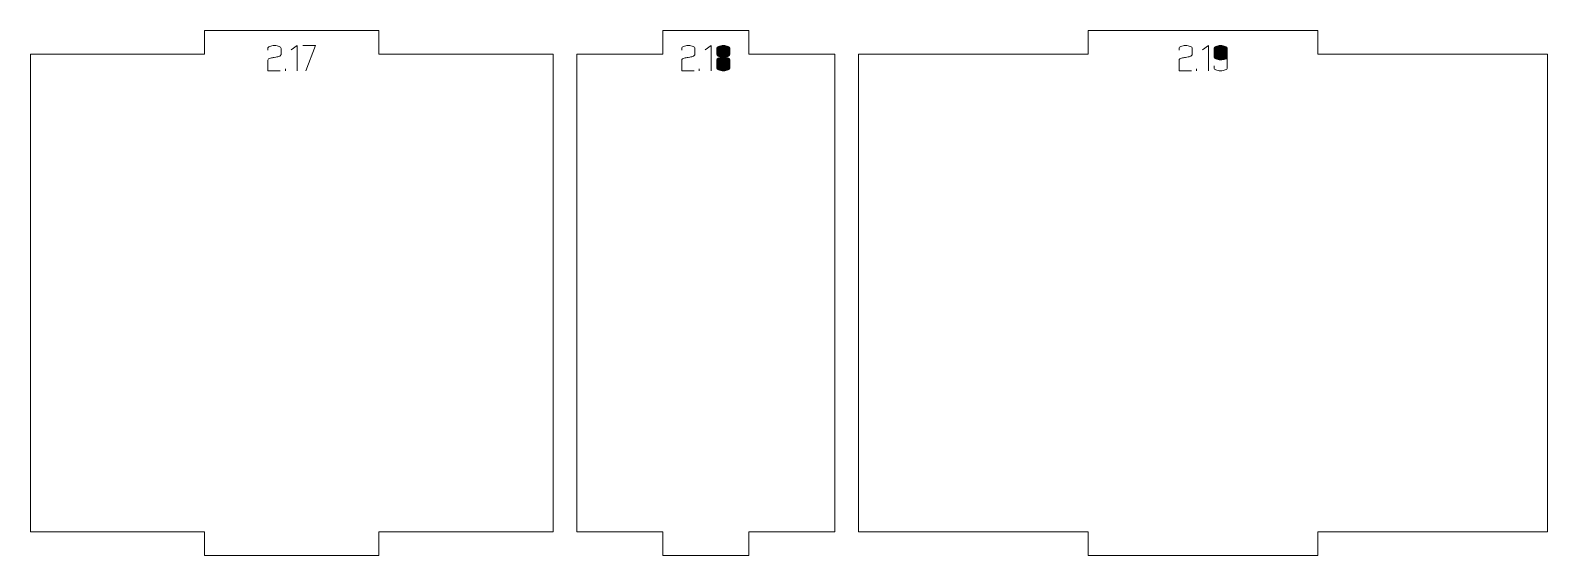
# Model space of a CAD drawing. Header units: centimetres. Extents: x -158 to 228, y -202 to 254.
# Drawn here: x -31.26 to -12.18, y -16.34 to -9.74 of the extents above; entities that cross this region are included whole.
import ezdxf

# ---------------------------------------------------------------- set-up
doc = ezdxf.new("R2010")
doc.units = ezdxf.units.CM
doc.header["$MEASUREMENT"] = 0
doc.layers.add('Capa 1', color=7, linetype='Continuous')

msp = doc.modelspace()

# ---------------------------------------------------------------- hatches: boundary and pattern name
at = {"layer": 'Capa 1', "true_color": 0x3e4095}
h = msp.add_hatch(color=175, dxfattribs=at)
edge = h.paths.add_edge_path()
edge.add_spline(control_points=[(-28.27068, -10.24484), (-28.27068, -10.24484), (-28.27068, -10.1123), (-28.27068, -10.1123), (-28.26976, -10.10038), (-28.25891, -10.09121), (-28.23812, -10.08479), (-28.22956, -10.08417), (-28.22138, -10.08318), (-28.21358, -10.0818), (-28.20579, -10.08043), (-28.19791, -10.07898), (-28.18996, -10.07745), (-28.17529, -10.075), (-28.16405, -10.07301), (-28.15626, -10.07149), (-28.14846, -10.06996), (-28.14089, -10.06797), (-28.13355, -10.06552), (-28.1146, -10.05849), (-28.10512, -10.04947), (-28.10512, -10.03847), (-28.10512, -10.03847), (-28.10512, -9.96371), (-28.10512, -9.96371), (-28.10512, -9.95393), (-28.11299, -9.9456), (-28.12874, -9.93872), (-28.14448, -9.93184), (-28.16413, -9.9284), (-28.18767, -9.9284), (-28.21121, -9.9284), (-28.23086, -9.93184), (-28.2466, -9.93872), (-28.26235, -9.9456), (-28.27022, -9.95393), (-28.27022, -9.96371), (-28.27022, -9.96371), (-28.27022, -9.98618), (-28.27022, -9.98618), (-28.27022, -9.98618), (-28.27022, -9.96371), (-28.27022, -9.96371), (-28.27022, -9.95393), (-28.26235, -9.9456), (-28.2466, -9.93872), (-28.23086, -9.93184), (-28.21121, -9.9284), (-28.18767, -9.9284), (-28.16413, -9.9284), (-28.14448, -9.93184), (-28.12874, -9.93872), (-28.11299, -9.9456), (-28.10512, -9.95393), (-28.10512, -9.96371), (-28.10512, -9.96371), (-28.10512, -10.03847), (-28.10512, -10.03847), (-28.10512, -10.04947), (-28.1146, -10.05849), (-28.13355, -10.06552), (-28.14089, -10.06797), (-28.14846, -10.06996), (-28.15626, -10.07149), (-28.16405, -10.07301), (-28.17529, -10.075), (-28.18996, -10.07745), (-28.19791, -10.07898), (-28.20579, -10.08043), (-28.21358, -10.0818), (-28.22138, -10.08318), (-28.22956, -10.08417), (-28.23812, -10.08479), (-28.25891, -10.09121), (-28.26976, -10.10038), (-28.27068, -10.1123), (-28.27068, -10.1123), (-28.27068, -10.24484), (-28.27068, -10.24484), (-28.27068, -10.24484), (-28.11383, -10.24484), (-28.11383, -10.24484), (-28.11383, -10.24484), (-28.27068, -10.24484), (-28.27068, -10.24484)], knot_values=[0, 0, 0, 0, 0.03571429, 0.03571429, 0.03571429, 0.07142857, 0.07142857, 0.07142857, 0.10714286, 0.10714286, 0.10714286, 0.14285714, 0.14285714, 0.14285714, 0.17857143, 0.17857143, 0.17857143, 0.21428571, 0.21428571, 0.21428571, 0.25, 0.25, 0.25, 0.28571429, 0.28571429, 0.28571429, 0.32142857, 0.32142857, 0.32142857, 0.35714286, 0.35714286, 0.35714286, 0.39285714, 0.39285714, 0.39285714, 0.42857143, 0.42857143, 0.42857143, 0.46428571, 0.46428571, 0.46428571, 0.5, 0.5, 0.5, 0.53571429, 0.53571429, 0.53571429, 0.57142857, 0.57142857, 0.57142857, 0.60714286, 0.60714286, 0.60714286, 0.64285714, 0.64285714, 0.64285714, 0.67857143, 0.67857143, 0.67857143, 0.71428571, 0.71428571, 0.71428571, 0.75, 0.75, 0.75, 0.78571429, 0.78571429, 0.78571429, 0.82142857, 0.82142857, 0.82142857, 0.85714286, 0.85714286, 0.85714286, 0.89285714, 0.89285714, 0.89285714, 0.92857143, 0.92857143, 0.92857143, 0.96428571, 0.96428571, 0.96428571, 1, 1, 1, 1], degree=3, periodic=1)
h = msp.add_hatch(color=175, dxfattribs=at)
edge = h.paths.add_edge_path()
edge.add_spline(control_points=[(-27.90058, -9.92794), (-27.90058, -9.92794), (-27.97671, -9.98068), (-27.97671, -9.98068), (-27.97671, -9.98068), (-27.90058, -9.92794), (-27.90058, -9.92794), (-27.90058, -9.92794), (-27.90058, -10.24484), (-27.90058, -10.24484), (-27.90058, -10.24484), (-27.90058, -9.92794), (-27.90058, -9.92794)], knot_values=[0, 0, 0, 0, 0.25, 0.25, 0.25, 0.5, 0.5, 0.5, 0.75, 0.75, 0.75, 1, 1, 1, 1], degree=3, periodic=1)
h = msp.add_hatch(color=175, dxfattribs=at)
edge = h.paths.add_edge_path()
edge.add_spline(control_points=[(-27.79143, -10.24484), (-27.79143, -10.24484), (-27.67035, -9.9284), (-27.67035, -9.9284), (-27.67035, -9.9284), (-27.82995, -9.9284), (-27.82995, -9.9284), (-27.82995, -9.9284), (-27.67035, -9.9284), (-27.67035, -9.9284), (-27.67035, -9.9284), (-27.79143, -10.24484), (-27.79143, -10.24484)], knot_values=[0, 0, 0, 0, 0.25, 0.25, 0.25, 0.5, 0.5, 0.5, 0.75, 0.75, 0.75, 1, 1, 1, 1], degree=3, periodic=1)
h = msp.add_hatch(color=175, dxfattribs=at)
edge = h.paths.add_edge_path()
edge.add_spline(control_points=[(-23.06864, -10.24484), (-23.06864, -10.24484), (-23.06864, -10.1123), (-23.06864, -10.1123), (-23.06772, -10.10038), (-23.05687, -10.09121), (-23.03608, -10.08479), (-23.02752, -10.08417), (-23.01934, -10.08318), (-23.01154, -10.0818), (-23.00375, -10.08043), (-22.99587, -10.07898), (-22.98792, -10.07745), (-22.97325, -10.075), (-22.96201, -10.07301), (-22.95422, -10.07149), (-22.94642, -10.06996), (-22.93885, -10.06797), (-22.93151, -10.06552), (-22.91256, -10.05849), (-22.90308, -10.04947), (-22.90308, -10.03847), (-22.90308, -10.03847), (-22.90308, -9.96371), (-22.90308, -9.96371), (-22.90308, -9.95393), (-22.91095, -9.9456), (-22.9267, -9.93872), (-22.94244, -9.93184), (-22.96209, -9.9284), (-22.98563, -9.9284), (-23.00917, -9.9284), (-23.02882, -9.93184), (-23.04456, -9.93872), (-23.06031, -9.9456), (-23.06818, -9.95393), (-23.06818, -9.96371), (-23.06818, -9.96371), (-23.06818, -9.98618), (-23.06818, -9.98618), (-23.06818, -9.98618), (-23.06818, -9.96371), (-23.06818, -9.96371), (-23.06818, -9.95393), (-23.06031, -9.9456), (-23.04456, -9.93872), (-23.02882, -9.93184), (-23.00917, -9.9284), (-22.98563, -9.9284), (-22.96209, -9.9284), (-22.94244, -9.93184), (-22.9267, -9.93872), (-22.91095, -9.9456), (-22.90308, -9.95393), (-22.90308, -9.96371), (-22.90308, -9.96371), (-22.90308, -10.03847), (-22.90308, -10.03847), (-22.90308, -10.04947), (-22.91256, -10.05849), (-22.93151, -10.06552), (-22.93885, -10.06797), (-22.94642, -10.06996), (-22.95422, -10.07149), (-22.96201, -10.07301), (-22.97325, -10.075), (-22.98792, -10.07745), (-22.99587, -10.07898), (-23.00375, -10.08043), (-23.01154, -10.0818), (-23.01934, -10.08318), (-23.02752, -10.08417), (-23.03608, -10.08479), (-23.05687, -10.09121), (-23.06772, -10.10038), (-23.06864, -10.1123), (-23.06864, -10.1123), (-23.06864, -10.24484), (-23.06864, -10.24484), (-23.06864, -10.24484), (-22.91179, -10.24484), (-22.91179, -10.24484), (-22.91179, -10.24484), (-23.06864, -10.24484), (-23.06864, -10.24484)], knot_values=[0, 0, 0, 0, 0.03571429, 0.03571429, 0.03571429, 0.07142857, 0.07142857, 0.07142857, 0.10714286, 0.10714286, 0.10714286, 0.14285714, 0.14285714, 0.14285714, 0.17857143, 0.17857143, 0.17857143, 0.21428571, 0.21428571, 0.21428571, 0.25, 0.25, 0.25, 0.28571429, 0.28571429, 0.28571429, 0.32142857, 0.32142857, 0.32142857, 0.35714286, 0.35714286, 0.35714286, 0.39285714, 0.39285714, 0.39285714, 0.42857143, 0.42857143, 0.42857143, 0.46428571, 0.46428571, 0.46428571, 0.5, 0.5, 0.5, 0.53571429, 0.53571429, 0.53571429, 0.57142857, 0.57142857, 0.57142857, 0.60714286, 0.60714286, 0.60714286, 0.64285714, 0.64285714, 0.64285714, 0.67857143, 0.67857143, 0.67857143, 0.71428571, 0.71428571, 0.71428571, 0.75, 0.75, 0.75, 0.78571429, 0.78571429, 0.78571429, 0.82142857, 0.82142857, 0.82142857, 0.85714286, 0.85714286, 0.85714286, 0.89285714, 0.89285714, 0.89285714, 0.92857143, 0.92857143, 0.92857143, 0.96428571, 0.96428571, 0.96428571, 1, 1, 1, 1], degree=3, periodic=1)
h = msp.add_hatch(color=175, dxfattribs=at)
edge = h.paths.add_edge_path()
edge.add_spline(control_points=[(-22.69854, -9.92794), (-22.69854, -9.92794), (-22.77467, -9.98068), (-22.77467, -9.98068), (-22.77467, -9.98068), (-22.69854, -9.92794), (-22.69854, -9.92794), (-22.69854, -9.92794), (-22.69854, -10.24484), (-22.69854, -10.24484), (-22.69854, -10.24484), (-22.69854, -9.92794), (-22.69854, -9.92794)], knot_values=[0, 0, 0, 0, 0.25, 0.25, 0.25, 0.5, 0.5, 0.5, 0.75, 0.75, 0.75, 1, 1, 1, 1], degree=3, periodic=1)
h = msp.add_hatch(color=175, dxfattribs=at)
edge = h.paths.add_edge_path()
edge.add_spline(control_points=[(-22.62791, -10.03801), (-22.62791, -10.04596), (-22.62225, -10.05314), (-22.61094, -10.05956), (-22.59963, -10.06598), (-22.57777, -10.07026), (-22.54536, -10.0724), (-22.51295, -10.07026), (-22.49109, -10.06598), (-22.47978, -10.05956), (-22.46847, -10.05314), (-22.46281, -10.04596), (-22.46281, -10.03801), (-22.46281, -10.03801), (-22.46281, -9.96371), (-22.46281, -9.96371), (-22.46281, -9.95393), (-22.47068, -9.9456), (-22.48643, -9.93872), (-22.50217, -9.93184), (-22.52182, -9.9284), (-22.54536, -9.9284), (-22.5689, -9.9284), (-22.58855, -9.93184), (-22.60429, -9.93872), (-22.62004, -9.9456), (-22.62791, -9.95393), (-22.62791, -9.96371), (-22.62791, -9.96371), (-22.62791, -10.03801), (-22.62791, -10.03801)], knot_values=[0, 0, 0, 0, 0.1, 0.1, 0.1, 0.2, 0.2, 0.2, 0.3, 0.3, 0.3, 0.4, 0.4, 0.4, 0.5, 0.5, 0.5, 0.6, 0.6, 0.6, 0.7, 0.7, 0.7, 0.8, 0.8, 0.8, 0.9, 0.9, 0.9, 1, 1, 1, 1], degree=3, periodic=1)
h = msp.add_hatch(color=175, dxfattribs=at)
edge = h.paths.add_edge_path()
edge.add_spline(control_points=[(-22.54536, -10.24484), (-22.5689, -10.24484), (-22.58855, -10.2414), (-22.60429, -10.23452), (-22.62004, -10.22764), (-22.62791, -10.21931), (-22.62791, -10.20953), (-22.62791, -10.20953), (-22.62791, -10.10634), (-22.62791, -10.10634), (-22.62791, -10.09808), (-22.62225, -10.0909), (-22.61094, -10.08479), (-22.59963, -10.07867), (-22.57777, -10.07454), (-22.54536, -10.0724), (-22.57777, -10.07026), (-22.59963, -10.06598), (-22.61094, -10.05956), (-22.62225, -10.05314), (-22.62791, -10.04596), (-22.62791, -10.03801), (-22.62791, -10.03801), (-22.62791, -9.96371), (-22.62791, -9.96371), (-22.62791, -9.95393), (-22.62004, -9.9456), (-22.60429, -9.93872), (-22.58855, -9.93184), (-22.5689, -9.9284), (-22.54536, -9.9284), (-22.52182, -9.9284), (-22.50217, -9.93184), (-22.48643, -9.93872), (-22.47068, -9.9456), (-22.46281, -9.95393), (-22.46281, -9.96371), (-22.46281, -9.96371), (-22.46281, -10.03801), (-22.46281, -10.03801), (-22.46281, -10.04596), (-22.46847, -10.05314), (-22.47978, -10.05956), (-22.49109, -10.06598), (-22.51295, -10.07026), (-22.54536, -10.0724), (-22.51295, -10.07454), (-22.49109, -10.07867), (-22.47978, -10.08479), (-22.46847, -10.0909), (-22.46281, -10.09808), (-22.46281, -10.10634), (-22.46281, -10.10634), (-22.46281, -10.20953), (-22.46281, -10.20953), (-22.46281, -10.21931), (-22.47068, -10.22764), (-22.48643, -10.23452), (-22.50217, -10.2414), (-22.52182, -10.24484), (-22.54536, -10.24484)], knot_values=[0, 0, 0, 0, 0.05, 0.05, 0.05, 0.1, 0.1, 0.1, 0.15, 0.15, 0.15, 0.2, 0.2, 0.2, 0.25, 0.25, 0.25, 0.3, 0.3, 0.3, 0.35, 0.35, 0.35, 0.4, 0.4, 0.4, 0.45, 0.45, 0.45, 0.5, 0.5, 0.5, 0.55, 0.55, 0.55, 0.6, 0.6, 0.6, 0.65, 0.65, 0.65, 0.7, 0.7, 0.7, 0.75, 0.75, 0.75, 0.8, 0.8, 0.8, 0.85, 0.85, 0.85, 0.9, 0.9, 0.9, 0.95, 0.95, 0.95, 1, 1, 1, 1], degree=3, periodic=1)
h = msp.add_hatch(color=175, dxfattribs=at)
edge = h.paths.add_edge_path()
edge.add_spline(control_points=[(-22.62791, -10.20953), (-22.62791, -10.21931), (-22.62004, -10.22764), (-22.60429, -10.23452), (-22.58855, -10.2414), (-22.5689, -10.24484), (-22.54536, -10.24484), (-22.52182, -10.24484), (-22.50217, -10.2414), (-22.48643, -10.23452), (-22.47068, -10.22764), (-22.46281, -10.21931), (-22.46281, -10.20953), (-22.46281, -10.20953), (-22.46281, -10.10634), (-22.46281, -10.10634), (-22.46281, -10.09808), (-22.46847, -10.0909), (-22.47978, -10.08479), (-22.49109, -10.07867), (-22.51295, -10.07454), (-22.54536, -10.0724), (-22.57777, -10.07454), (-22.59963, -10.07867), (-22.61094, -10.08479), (-22.62225, -10.0909), (-22.62791, -10.09808), (-22.62791, -10.10634), (-22.62791, -10.10634), (-22.62791, -10.20953), (-22.62791, -10.20953)], knot_values=[0, 0, 0, 0, 0.1, 0.1, 0.1, 0.2, 0.2, 0.2, 0.3, 0.3, 0.3, 0.4, 0.4, 0.4, 0.5, 0.5, 0.5, 0.6, 0.6, 0.6, 0.7, 0.7, 0.7, 0.8, 0.8, 0.8, 0.9, 0.9, 0.9, 1, 1, 1, 1], degree=3, periodic=1)
h = msp.add_hatch(color=175, dxfattribs=at)
edge = h.paths.add_edge_path()
edge.add_spline(control_points=[(-16.81836, -10.24484), (-16.81836, -10.24484), (-16.81836, -10.1123), (-16.81836, -10.1123), (-16.81744, -10.10038), (-16.80659, -10.09121), (-16.7858, -10.08479), (-16.77724, -10.08417), (-16.76906, -10.08318), (-16.76126, -10.0818), (-16.75347, -10.08043), (-16.74559, -10.07898), (-16.73764, -10.07745), (-16.72297, -10.075), (-16.71173, -10.07301), (-16.70394, -10.07149), (-16.69614, -10.06996), (-16.68857, -10.06797), (-16.68123, -10.06552), (-16.66228, -10.05849), (-16.6528, -10.04947), (-16.6528, -10.03847), (-16.6528, -10.03847), (-16.6528, -9.96371), (-16.6528, -9.96371), (-16.6528, -9.95393), (-16.66067, -9.9456), (-16.67642, -9.93872), (-16.69216, -9.93184), (-16.71181, -9.9284), (-16.73535, -9.9284), (-16.75889, -9.9284), (-16.77854, -9.93184), (-16.79428, -9.93872), (-16.81003, -9.9456), (-16.8179, -9.95393), (-16.8179, -9.96371), (-16.8179, -9.96371), (-16.8179, -9.98618), (-16.8179, -9.98618), (-16.8179, -9.98618), (-16.8179, -9.96371), (-16.8179, -9.96371), (-16.8179, -9.95393), (-16.81003, -9.9456), (-16.79428, -9.93872), (-16.77854, -9.93184), (-16.75889, -9.9284), (-16.73535, -9.9284), (-16.71181, -9.9284), (-16.69216, -9.93184), (-16.67642, -9.93872), (-16.66067, -9.9456), (-16.6528, -9.95393), (-16.6528, -9.96371), (-16.6528, -9.96371), (-16.6528, -10.03847), (-16.6528, -10.03847), (-16.6528, -10.04947), (-16.66228, -10.05849), (-16.68123, -10.06552), (-16.68857, -10.06797), (-16.69614, -10.06996), (-16.70394, -10.07149), (-16.71173, -10.07301), (-16.72297, -10.075), (-16.73764, -10.07745), (-16.74559, -10.07898), (-16.75347, -10.08043), (-16.76126, -10.0818), (-16.76906, -10.08318), (-16.77724, -10.08417), (-16.7858, -10.08479), (-16.80659, -10.09121), (-16.81744, -10.10038), (-16.81836, -10.1123), (-16.81836, -10.1123), (-16.81836, -10.24484), (-16.81836, -10.24484), (-16.81836, -10.24484), (-16.66151, -10.24484), (-16.66151, -10.24484), (-16.66151, -10.24484), (-16.81836, -10.24484), (-16.81836, -10.24484)], knot_values=[0, 0, 0, 0, 0.03571429, 0.03571429, 0.03571429, 0.07142857, 0.07142857, 0.07142857, 0.10714286, 0.10714286, 0.10714286, 0.14285714, 0.14285714, 0.14285714, 0.17857143, 0.17857143, 0.17857143, 0.21428571, 0.21428571, 0.21428571, 0.25, 0.25, 0.25, 0.28571429, 0.28571429, 0.28571429, 0.32142857, 0.32142857, 0.32142857, 0.35714286, 0.35714286, 0.35714286, 0.39285714, 0.39285714, 0.39285714, 0.42857143, 0.42857143, 0.42857143, 0.46428571, 0.46428571, 0.46428571, 0.5, 0.5, 0.5, 0.53571429, 0.53571429, 0.53571429, 0.57142857, 0.57142857, 0.57142857, 0.60714286, 0.60714286, 0.60714286, 0.64285714, 0.64285714, 0.64285714, 0.67857143, 0.67857143, 0.67857143, 0.71428571, 0.71428571, 0.71428571, 0.75, 0.75, 0.75, 0.78571429, 0.78571429, 0.78571429, 0.82142857, 0.82142857, 0.82142857, 0.85714286, 0.85714286, 0.85714286, 0.89285714, 0.89285714, 0.89285714, 0.92857143, 0.92857143, 0.92857143, 0.96428571, 0.96428571, 0.96428571, 1, 1, 1, 1], degree=3, periodic=1)
h = msp.add_hatch(color=175, dxfattribs=at)
edge = h.paths.add_edge_path()
edge.add_spline(control_points=[(-16.44826, -9.92794), (-16.44826, -9.92794), (-16.52439, -9.98068), (-16.52439, -9.98068), (-16.52439, -9.98068), (-16.44826, -9.92794), (-16.44826, -9.92794), (-16.44826, -9.92794), (-16.44826, -10.24484), (-16.44826, -10.24484), (-16.44826, -10.24484), (-16.44826, -9.92794), (-16.44826, -9.92794)], knot_values=[0, 0, 0, 0, 0.25, 0.25, 0.25, 0.5, 0.5, 0.5, 0.75, 0.75, 0.75, 1, 1, 1, 1], degree=3, periodic=1)
h = msp.add_hatch(color=175, dxfattribs=at)
edge = h.paths.add_edge_path()
edge.add_spline(control_points=[(-16.37763, -10.07103), (-16.37763, -10.08081), (-16.36976, -10.08914), (-16.35401, -10.09602), (-16.33827, -10.1029), (-16.31862, -10.10634), (-16.29508, -10.10634), (-16.27184, -10.10695), (-16.25228, -10.10412), (-16.23638, -10.09786), (-16.22048, -10.09159), (-16.21253, -10.08264), (-16.21253, -10.07103), (-16.21253, -10.07103), (-16.21253, -9.96371), (-16.21253, -9.96371), (-16.21253, -9.95393), (-16.2204, -9.9456), (-16.23615, -9.93872), (-16.25189, -9.93184), (-16.27154, -9.9284), (-16.29508, -9.9284), (-16.31862, -9.9284), (-16.33827, -9.93184), (-16.35401, -9.93872), (-16.36976, -9.9456), (-16.37763, -9.95393), (-16.37763, -9.96371), (-16.37763, -9.96371), (-16.37763, -10.07103), (-16.37763, -10.07103)], knot_values=[0, 0, 0, 0, 0.1, 0.1, 0.1, 0.2, 0.2, 0.2, 0.3, 0.3, 0.3, 0.4, 0.4, 0.4, 0.5, 0.5, 0.5, 0.6, 0.6, 0.6, 0.7, 0.7, 0.7, 0.8, 0.8, 0.8, 0.9, 0.9, 0.9, 1, 1, 1, 1], degree=3, periodic=1)
h = msp.add_hatch(color=175, dxfattribs=at)
edge = h.paths.add_edge_path()
edge.add_spline(control_points=[(-16.29508, -10.24484), (-16.31862, -10.24484), (-16.33827, -10.2414), (-16.35401, -10.23452), (-16.36976, -10.22764), (-16.37763, -10.21931), (-16.37763, -10.20953), (-16.37763, -10.20953), (-16.37763, -10.1843), (-16.37763, -10.1843), (-16.37763, -10.1843), (-16.37763, -10.20953), (-16.37763, -10.20953), (-16.37763, -10.21931), (-16.36976, -10.22764), (-16.35401, -10.23452), (-16.33827, -10.2414), (-16.31862, -10.24484), (-16.29508, -10.24484), (-16.27154, -10.24484), (-16.25189, -10.2414), (-16.23615, -10.23452), (-16.2204, -10.22764), (-16.21253, -10.21931), (-16.21253, -10.20953), (-16.21253, -10.20953), (-16.21253, -10.07103), (-16.21253, -10.07103), (-16.21253, -10.08264), (-16.22048, -10.09159), (-16.23638, -10.09786), (-16.25228, -10.10412), (-16.27184, -10.10695), (-16.29508, -10.10634), (-16.31862, -10.10634), (-16.33827, -10.1029), (-16.35401, -10.09602), (-16.36976, -10.08914), (-16.37763, -10.08081), (-16.37763, -10.07103), (-16.37763, -10.07103), (-16.37763, -9.96371), (-16.37763, -9.96371), (-16.37763, -9.95393), (-16.36976, -9.9456), (-16.35401, -9.93872), (-16.33827, -9.93184), (-16.31862, -9.9284), (-16.29508, -9.9284), (-16.27154, -9.9284), (-16.25189, -9.93184), (-16.23615, -9.93872), (-16.2204, -9.9456), (-16.21253, -9.95393), (-16.21253, -9.96371), (-16.21253, -9.96371), (-16.21253, -10.07103), (-16.21253, -10.07103), (-16.21253, -10.07103), (-16.21253, -10.20953), (-16.21253, -10.20953), (-16.21253, -10.21931), (-16.2204, -10.22764), (-16.23615, -10.23452), (-16.25189, -10.2414), (-16.27154, -10.24484), (-16.29508, -10.24484)], knot_values=[0, 0, 0, 0, 0.04545455, 0.04545455, 0.04545455, 0.09090909, 0.09090909, 0.09090909, 0.13636364, 0.13636364, 0.13636364, 0.18181818, 0.18181818, 0.18181818, 0.22727273, 0.22727273, 0.22727273, 0.27272727, 0.27272727, 0.27272727, 0.31818182, 0.31818182, 0.31818182, 0.36363636, 0.36363636, 0.36363636, 0.40909091, 0.40909091, 0.40909091, 0.45454545, 0.45454545, 0.45454545, 0.5, 0.5, 0.5, 0.54545455, 0.54545455, 0.54545455, 0.59090909, 0.59090909, 0.59090909, 0.63636364, 0.63636364, 0.63636364, 0.68181818, 0.68181818, 0.68181818, 0.72727273, 0.72727273, 0.72727273, 0.77272727, 0.77272727, 0.77272727, 0.81818182, 0.81818182, 0.81818182, 0.86363636, 0.86363636, 0.86363636, 0.90909091, 0.90909091, 0.90909091, 0.95454545, 0.95454545, 0.95454545, 1, 1, 1, 1], degree=3, periodic=1)
h = msp.add_hatch(color=175, dxfattribs=at)
edge = h.paths.add_edge_path()
edge.add_spline(control_points=[(-28.05009, -10.24484), (-28.05009, -10.24484), (-28.05009, -10.22237), (-28.05009, -10.22237), (-28.05009, -10.22237), (-28.05009, -10.24484), (-28.05009, -10.24484)], knot_values=[0, 0, 0, 0, 0.5, 0.5, 0.5, 1, 1, 1, 1], degree=3, periodic=1)
h = msp.add_hatch(color=175, dxfattribs=at)
edge = h.paths.add_edge_path()
edge.add_spline(control_points=[(-22.84805, -10.24484), (-22.84805, -10.24484), (-22.84805, -10.22237), (-22.84805, -10.22237), (-22.84805, -10.22237), (-22.84805, -10.24484), (-22.84805, -10.24484)], knot_values=[0, 0, 0, 0, 0.5, 0.5, 0.5, 1, 1, 1, 1], degree=3, periodic=1)
h = msp.add_hatch(color=175, dxfattribs=at)
edge = h.paths.add_edge_path()
edge.add_spline(control_points=[(-16.59777, -10.24484), (-16.59777, -10.24484), (-16.59777, -10.22237), (-16.59777, -10.22237), (-16.59777, -10.22237), (-16.59777, -10.24484), (-16.59777, -10.24484)], knot_values=[0, 0, 0, 0, 0.5, 0.5, 0.5, 1, 1, 1, 1], degree=3, periodic=1)

# ---------------------------------------------------------------- linework, layer by layer
at = {"layer": 'Capa 1', "color": 240, "lineweight": 9}
for points in [[(-31.25554, -10.03684), (-31.25554, -10.03684), (-31.25554, -16.03684), (-31.25554, -16.03684), (-31.25554, -16.03684), (-29.06552, -16.03684), (-29.06552, -16.03684), (-29.06552, -16.03684), (-29.06552, -16.33684), (-29.06552, -16.33684), (-29.06552, -16.33684), (-26.87551, -16.33684), (-26.87551, -16.33684), (-26.87551, -16.33684), (-26.87551, -16.03684), (-26.87551, -16.03684), (-26.87551, -16.03684), (-24.6855, -16.03684), (-24.6855, -16.03684), (-24.6855, -16.03684), (-24.6855, -10.03684), (-24.6855, -10.03684), (-24.6855, -10.03684), (-26.87551, -10.03684), (-26.87551, -10.03684), (-26.87551, -10.03684), (-26.87551, -9.73684), (-26.87551, -9.73684), (-26.87551, -9.73684), (-29.06552, -9.73684), (-29.06552, -9.73684), (-29.06552, -9.73684), (-29.06552, -10.03684), (-29.06552, -10.03684), (-29.06552, -10.03684), (-31.25554, -10.03684), (-31.25554, -10.03684)], [(-24.3855, -10.03684), (-24.3855, -10.03684), (-24.3855, -16.03684), (-24.3855, -16.03684), (-24.3855, -16.03684), (-23.30565, -16.03684), (-23.30565, -16.03684), (-23.30565, -16.03684), (-23.30565, -16.33684), (-23.30565, -16.33684), (-23.30565, -16.33684), (-22.2258, -16.33684), (-22.2258, -16.33684), (-22.2258, -16.33684), (-22.2258, -16.03684), (-22.2258, -16.03684), (-22.2258, -16.03684), (-21.14595, -16.03684), (-21.14595, -16.03684), (-21.14595, -16.03684), (-21.14595, -10.03684), (-21.14595, -10.03684), (-21.14595, -10.03684), (-22.2258, -10.03684), (-22.2258, -10.03684), (-22.2258, -10.03684), (-22.2258, -9.73684), (-22.2258, -9.73684), (-22.2258, -9.73684), (-23.30565, -9.73684), (-23.30565, -9.73684), (-23.30565, -9.73684), (-23.30565, -10.03684), (-23.30565, -10.03684), (-23.30565, -10.03684), (-24.3855, -10.03684), (-24.3855, -10.03684)], [(-20.84595, -10.03684), (-20.84595, -10.03684), (-20.84595, -16.03684), (-20.84595, -16.03684), (-20.84595, -16.03684), (-17.95895, -16.03684), (-17.95895, -16.03684), (-17.95895, -16.03684), (-17.95895, -16.33684), (-17.95895, -16.33684), (-17.95895, -16.33684), (-15.07194, -16.33684), (-15.07194, -16.33684), (-15.07194, -16.33684), (-15.07194, -16.03684), (-15.07194, -16.03684), (-15.07194, -16.03684), (-12.18494, -16.03684), (-12.18494, -16.03684), (-12.18494, -16.03684), (-12.18494, -10.03684), (-12.18494, -10.03684), (-12.18494, -10.03684), (-15.07194, -10.03684), (-15.07194, -10.03684), (-15.07194, -10.03684), (-15.07194, -9.73684), (-15.07194, -9.73684), (-15.07194, -9.73684), (-17.95895, -9.73684), (-17.95895, -9.73684), (-17.95895, -9.73684), (-17.95895, -10.03684), (-17.95895, -10.03684), (-17.95895, -10.03684), (-20.84595, -10.03684), (-20.84595, -10.03684)]]:
    msp.add_open_spline(points, degree=3, knots=[0, 0, 0, 0, 0.08333333, 0.08333333, 0.08333333, 0.16666667, 0.16666667, 0.16666667, 0.25, 0.25, 0.25, 0.33333333, 0.33333333, 0.33333333, 0.41666667, 0.41666667, 0.41666667, 0.5, 0.5, 0.5, 0.58333333, 0.58333333, 0.58333333, 0.66666667, 0.66666667, 0.66666667, 0.75, 0.75, 0.75, 0.83333333, 0.83333333, 0.83333333, 0.91666667, 0.91666667, 0.91666667, 1, 1, 1, 1], dxfattribs=at)
at = {"layer": 'Capa 1', "color": 114, "lineweight": 9}
for points, knots in [([(-28.27068, -10.24484), (-28.27068, -10.24484), (-28.27068, -10.1123), (-28.27068, -10.1123), (-28.26976, -10.10038), (-28.25891, -10.09121), (-28.23812, -10.08479), (-28.22956, -10.08417), (-28.22138, -10.08318), (-28.21358, -10.0818), (-28.20579, -10.08043), (-28.19791, -10.07898), (-28.18996, -10.07745), (-28.17529, -10.075), (-28.16405, -10.07301), (-28.15626, -10.07149), (-28.14846, -10.06996), (-28.14089, -10.06797), (-28.13355, -10.06552), (-28.1146, -10.05849), (-28.10512, -10.04947), (-28.10512, -10.03847), (-28.10512, -10.03847), (-28.10512, -9.96371), (-28.10512, -9.96371), (-28.10512, -9.95393), (-28.11299, -9.9456), (-28.12874, -9.93872), (-28.14448, -9.93184), (-28.16413, -9.9284), (-28.18767, -9.9284), (-28.21121, -9.9284), (-28.23086, -9.93184), (-28.2466, -9.93872), (-28.26235, -9.9456), (-28.27022, -9.95393), (-28.27022, -9.96371), (-28.27022, -9.96371), (-28.27022, -9.98618), (-28.27022, -9.98618), (-28.27022, -9.98618), (-28.27022, -9.96371), (-28.27022, -9.96371), (-28.27022, -9.95393), (-28.26235, -9.9456), (-28.2466, -9.93872), (-28.23086, -9.93184), (-28.21121, -9.9284), (-28.18767, -9.9284), (-28.16413, -9.9284), (-28.14448, -9.93184), (-28.12874, -9.93872), (-28.11299, -9.9456), (-28.10512, -9.95393), (-28.10512, -9.96371), (-28.10512, -9.96371), (-28.10512, -10.03847), (-28.10512, -10.03847), (-28.10512, -10.04947), (-28.1146, -10.05849), (-28.13355, -10.06552), (-28.14089, -10.06797), (-28.14846, -10.06996), (-28.15626, -10.07149), (-28.16405, -10.07301), (-28.17529, -10.075), (-28.18996, -10.07745), (-28.19791, -10.07898), (-28.20579, -10.08043), (-28.21358, -10.0818), (-28.22138, -10.08318), (-28.22956, -10.08417), (-28.23812, -10.08479), (-28.25891, -10.09121), (-28.26976, -10.10038), (-28.27068, -10.1123), (-28.27068, -10.1123), (-28.27068, -10.24484), (-28.27068, -10.24484), (-28.27068, -10.24484), (-28.11383, -10.24484), (-28.11383, -10.24484), (-28.11383, -10.24484), (-28.27068, -10.24484), (-28.27068, -10.24484)], [0, 0, 0, 0, 0.03571429, 0.03571429, 0.03571429, 0.07142857, 0.07142857, 0.07142857, 0.10714286, 0.10714286, 0.10714286, 0.14285714, 0.14285714, 0.14285714, 0.17857143, 0.17857143, 0.17857143, 0.21428571, 0.21428571, 0.21428571, 0.25, 0.25, 0.25, 0.28571429, 0.28571429, 0.28571429, 0.32142857, 0.32142857, 0.32142857, 0.35714286, 0.35714286, 0.35714286, 0.39285714, 0.39285714, 0.39285714, 0.42857143, 0.42857143, 0.42857143, 0.46428571, 0.46428571, 0.46428571, 0.5, 0.5, 0.5, 0.53571429, 0.53571429, 0.53571429, 0.57142857, 0.57142857, 0.57142857, 0.60714286, 0.60714286, 0.60714286, 0.64285714, 0.64285714, 0.64285714, 0.67857143, 0.67857143, 0.67857143, 0.71428571, 0.71428571, 0.71428571, 0.75, 0.75, 0.75, 0.78571429, 0.78571429, 0.78571429, 0.82142857, 0.82142857, 0.82142857, 0.85714286, 0.85714286, 0.85714286, 0.89285714, 0.89285714, 0.89285714, 0.92857143, 0.92857143, 0.92857143, 0.96428571, 0.96428571, 0.96428571, 1, 1, 1, 1]), ([(-27.90058, -9.92794), (-27.90058, -9.92794), (-27.97671, -9.98068), (-27.97671, -9.98068), (-27.97671, -9.98068), (-27.90058, -9.92794), (-27.90058, -9.92794), (-27.90058, -9.92794), (-27.90058, -10.24484), (-27.90058, -10.24484), (-27.90058, -10.24484), (-27.90058, -9.92794), (-27.90058, -9.92794)], [0, 0, 0, 0, 0.25, 0.25, 0.25, 0.5, 0.5, 0.5, 0.75, 0.75, 0.75, 1, 1, 1, 1]), ([(-27.79143, -10.24484), (-27.79143, -10.24484), (-27.67035, -9.9284), (-27.67035, -9.9284), (-27.67035, -9.9284), (-27.82995, -9.9284), (-27.82995, -9.9284), (-27.82995, -9.9284), (-27.67035, -9.9284), (-27.67035, -9.9284), (-27.67035, -9.9284), (-27.79143, -10.24484), (-27.79143, -10.24484)], [0, 0, 0, 0, 0.25, 0.25, 0.25, 0.5, 0.5, 0.5, 0.75, 0.75, 0.75, 1, 1, 1, 1]), ([(-23.06864, -10.24484), (-23.06864, -10.24484), (-23.06864, -10.1123), (-23.06864, -10.1123), (-23.06772, -10.10038), (-23.05687, -10.09121), (-23.03608, -10.08479), (-23.02752, -10.08417), (-23.01934, -10.08318), (-23.01154, -10.0818), (-23.00375, -10.08043), (-22.99587, -10.07898), (-22.98792, -10.07745), (-22.97325, -10.075), (-22.96201, -10.07301), (-22.95422, -10.07149), (-22.94642, -10.06996), (-22.93885, -10.06797), (-22.93151, -10.06552), (-22.91256, -10.05849), (-22.90308, -10.04947), (-22.90308, -10.03847), (-22.90308, -10.03847), (-22.90308, -9.96371), (-22.90308, -9.96371), (-22.90308, -9.95393), (-22.91095, -9.9456), (-22.9267, -9.93872), (-22.94244, -9.93184), (-22.96209, -9.9284), (-22.98563, -9.9284), (-23.00917, -9.9284), (-23.02882, -9.93184), (-23.04456, -9.93872), (-23.06031, -9.9456), (-23.06818, -9.95393), (-23.06818, -9.96371), (-23.06818, -9.96371), (-23.06818, -9.98618), (-23.06818, -9.98618), (-23.06818, -9.98618), (-23.06818, -9.96371), (-23.06818, -9.96371), (-23.06818, -9.95393), (-23.06031, -9.9456), (-23.04456, -9.93872), (-23.02882, -9.93184), (-23.00917, -9.9284), (-22.98563, -9.9284), (-22.96209, -9.9284), (-22.94244, -9.93184), (-22.9267, -9.93872), (-22.91095, -9.9456), (-22.90308, -9.95393), (-22.90308, -9.96371), (-22.90308, -9.96371), (-22.90308, -10.03847), (-22.90308, -10.03847), (-22.90308, -10.04947), (-22.91256, -10.05849), (-22.93151, -10.06552), (-22.93885, -10.06797), (-22.94642, -10.06996), (-22.95422, -10.07149), (-22.96201, -10.07301), (-22.97325, -10.075), (-22.98792, -10.07745), (-22.99587, -10.07898), (-23.00375, -10.08043), (-23.01154, -10.0818), (-23.01934, -10.08318), (-23.02752, -10.08417), (-23.03608, -10.08479), (-23.05687, -10.09121), (-23.06772, -10.10038), (-23.06864, -10.1123), (-23.06864, -10.1123), (-23.06864, -10.24484), (-23.06864, -10.24484), (-23.06864, -10.24484), (-22.91179, -10.24484), (-22.91179, -10.24484), (-22.91179, -10.24484), (-23.06864, -10.24484), (-23.06864, -10.24484)], [0, 0, 0, 0, 0.03571429, 0.03571429, 0.03571429, 0.07142857, 0.07142857, 0.07142857, 0.10714286, 0.10714286, 0.10714286, 0.14285714, 0.14285714, 0.14285714, 0.17857143, 0.17857143, 0.17857143, 0.21428571, 0.21428571, 0.21428571, 0.25, 0.25, 0.25, 0.28571429, 0.28571429, 0.28571429, 0.32142857, 0.32142857, 0.32142857, 0.35714286, 0.35714286, 0.35714286, 0.39285714, 0.39285714, 0.39285714, 0.42857143, 0.42857143, 0.42857143, 0.46428571, 0.46428571, 0.46428571, 0.5, 0.5, 0.5, 0.53571429, 0.53571429, 0.53571429, 0.57142857, 0.57142857, 0.57142857, 0.60714286, 0.60714286, 0.60714286, 0.64285714, 0.64285714, 0.64285714, 0.67857143, 0.67857143, 0.67857143, 0.71428571, 0.71428571, 0.71428571, 0.75, 0.75, 0.75, 0.78571429, 0.78571429, 0.78571429, 0.82142857, 0.82142857, 0.82142857, 0.85714286, 0.85714286, 0.85714286, 0.89285714, 0.89285714, 0.89285714, 0.92857143, 0.92857143, 0.92857143, 0.96428571, 0.96428571, 0.96428571, 1, 1, 1, 1]), ([(-22.69854, -9.92794), (-22.69854, -9.92794), (-22.77467, -9.98068), (-22.77467, -9.98068), (-22.77467, -9.98068), (-22.69854, -9.92794), (-22.69854, -9.92794), (-22.69854, -9.92794), (-22.69854, -10.24484), (-22.69854, -10.24484), (-22.69854, -10.24484), (-22.69854, -9.92794), (-22.69854, -9.92794)], [0, 0, 0, 0, 0.25, 0.25, 0.25, 0.5, 0.5, 0.5, 0.75, 0.75, 0.75, 1, 1, 1, 1]), ([(-22.62791, -10.03801), (-22.62791, -10.04596), (-22.62225, -10.05314), (-22.61094, -10.05956), (-22.59963, -10.06598), (-22.57777, -10.07026), (-22.54536, -10.0724), (-22.51295, -10.07026), (-22.49109, -10.06598), (-22.47978, -10.05956), (-22.46847, -10.05314), (-22.46281, -10.04596), (-22.46281, -10.03801), (-22.46281, -10.03801), (-22.46281, -9.96371), (-22.46281, -9.96371), (-22.46281, -9.95393), (-22.47068, -9.9456), (-22.48643, -9.93872), (-22.50217, -9.93184), (-22.52182, -9.9284), (-22.54536, -9.9284), (-22.5689, -9.9284), (-22.58855, -9.93184), (-22.60429, -9.93872), (-22.62004, -9.9456), (-22.62791, -9.95393), (-22.62791, -9.96371), (-22.62791, -9.96371), (-22.62791, -10.03801), (-22.62791, -10.03801)], [0, 0, 0, 0, 0.1, 0.1, 0.1, 0.2, 0.2, 0.2, 0.3, 0.3, 0.3, 0.4, 0.4, 0.4, 0.5, 0.5, 0.5, 0.6, 0.6, 0.6, 0.7, 0.7, 0.7, 0.8, 0.8, 0.8, 0.9, 0.9, 0.9, 1, 1, 1, 1]), ([(-22.54536, -10.24484), (-22.5689, -10.24484), (-22.58855, -10.2414), (-22.60429, -10.23452), (-22.62004, -10.22764), (-22.62791, -10.21931), (-22.62791, -10.20953), (-22.62791, -10.20953), (-22.62791, -10.10634), (-22.62791, -10.10634), (-22.62791, -10.09808), (-22.62225, -10.0909), (-22.61094, -10.08479), (-22.59963, -10.07867), (-22.57777, -10.07454), (-22.54536, -10.0724), (-22.57777, -10.07026), (-22.59963, -10.06598), (-22.61094, -10.05956), (-22.62225, -10.05314), (-22.62791, -10.04596), (-22.62791, -10.03801), (-22.62791, -10.03801), (-22.62791, -9.96371), (-22.62791, -9.96371), (-22.62791, -9.95393), (-22.62004, -9.9456), (-22.60429, -9.93872), (-22.58855, -9.93184), (-22.5689, -9.9284), (-22.54536, -9.9284), (-22.52182, -9.9284), (-22.50217, -9.93184), (-22.48643, -9.93872), (-22.47068, -9.9456), (-22.46281, -9.95393), (-22.46281, -9.96371), (-22.46281, -9.96371), (-22.46281, -10.03801), (-22.46281, -10.03801), (-22.46281, -10.04596), (-22.46847, -10.05314), (-22.47978, -10.05956), (-22.49109, -10.06598), (-22.51295, -10.07026), (-22.54536, -10.0724), (-22.51295, -10.07454), (-22.49109, -10.07867), (-22.47978, -10.08479), (-22.46847, -10.0909), (-22.46281, -10.09808), (-22.46281, -10.10634), (-22.46281, -10.10634), (-22.46281, -10.20953), (-22.46281, -10.20953), (-22.46281, -10.21931), (-22.47068, -10.22764), (-22.48643, -10.23452), (-22.50217, -10.2414), (-22.52182, -10.24484), (-22.54536, -10.24484)], [0, 0, 0, 0, 0.05, 0.05, 0.05, 0.1, 0.1, 0.1, 0.15, 0.15, 0.15, 0.2, 0.2, 0.2, 0.25, 0.25, 0.25, 0.3, 0.3, 0.3, 0.35, 0.35, 0.35, 0.4, 0.4, 0.4, 0.45, 0.45, 0.45, 0.5, 0.5, 0.5, 0.55, 0.55, 0.55, 0.6, 0.6, 0.6, 0.65, 0.65, 0.65, 0.7, 0.7, 0.7, 0.75, 0.75, 0.75, 0.8, 0.8, 0.8, 0.85, 0.85, 0.85, 0.9, 0.9, 0.9, 0.95, 0.95, 0.95, 1, 1, 1, 1]), ([(-22.62791, -10.20953), (-22.62791, -10.21931), (-22.62004, -10.22764), (-22.60429, -10.23452), (-22.58855, -10.2414), (-22.5689, -10.24484), (-22.54536, -10.24484), (-22.52182, -10.24484), (-22.50217, -10.2414), (-22.48643, -10.23452), (-22.47068, -10.22764), (-22.46281, -10.21931), (-22.46281, -10.20953), (-22.46281, -10.20953), (-22.46281, -10.10634), (-22.46281, -10.10634), (-22.46281, -10.09808), (-22.46847, -10.0909), (-22.47978, -10.08479), (-22.49109, -10.07867), (-22.51295, -10.07454), (-22.54536, -10.0724), (-22.57777, -10.07454), (-22.59963, -10.07867), (-22.61094, -10.08479), (-22.62225, -10.0909), (-22.62791, -10.09808), (-22.62791, -10.10634), (-22.62791, -10.10634), (-22.62791, -10.20953), (-22.62791, -10.20953)], [0, 0, 0, 0, 0.1, 0.1, 0.1, 0.2, 0.2, 0.2, 0.3, 0.3, 0.3, 0.4, 0.4, 0.4, 0.5, 0.5, 0.5, 0.6, 0.6, 0.6, 0.7, 0.7, 0.7, 0.8, 0.8, 0.8, 0.9, 0.9, 0.9, 1, 1, 1, 1]), ([(-16.81836, -10.24484), (-16.81836, -10.24484), (-16.81836, -10.1123), (-16.81836, -10.1123), (-16.81744, -10.10038), (-16.80659, -10.09121), (-16.7858, -10.08479), (-16.77724, -10.08417), (-16.76906, -10.08318), (-16.76126, -10.0818), (-16.75347, -10.08043), (-16.74559, -10.07898), (-16.73764, -10.07745), (-16.72297, -10.075), (-16.71173, -10.07301), (-16.70394, -10.07149), (-16.69614, -10.06996), (-16.68857, -10.06797), (-16.68123, -10.06552), (-16.66228, -10.05849), (-16.6528, -10.04947), (-16.6528, -10.03847), (-16.6528, -10.03847), (-16.6528, -9.96371), (-16.6528, -9.96371), (-16.6528, -9.95393), (-16.66067, -9.9456), (-16.67642, -9.93872), (-16.69216, -9.93184), (-16.71181, -9.9284), (-16.73535, -9.9284), (-16.75889, -9.9284), (-16.77854, -9.93184), (-16.79428, -9.93872), (-16.81003, -9.9456), (-16.8179, -9.95393), (-16.8179, -9.96371), (-16.8179, -9.96371), (-16.8179, -9.98618), (-16.8179, -9.98618), (-16.8179, -9.98618), (-16.8179, -9.96371), (-16.8179, -9.96371), (-16.8179, -9.95393), (-16.81003, -9.9456), (-16.79428, -9.93872), (-16.77854, -9.93184), (-16.75889, -9.9284), (-16.73535, -9.9284), (-16.71181, -9.9284), (-16.69216, -9.93184), (-16.67642, -9.93872), (-16.66067, -9.9456), (-16.6528, -9.95393), (-16.6528, -9.96371), (-16.6528, -9.96371), (-16.6528, -10.03847), (-16.6528, -10.03847), (-16.6528, -10.04947), (-16.66228, -10.05849), (-16.68123, -10.06552), (-16.68857, -10.06797), (-16.69614, -10.06996), (-16.70394, -10.07149), (-16.71173, -10.07301), (-16.72297, -10.075), (-16.73764, -10.07745), (-16.74559, -10.07898), (-16.75347, -10.08043), (-16.76126, -10.0818), (-16.76906, -10.08318), (-16.77724, -10.08417), (-16.7858, -10.08479), (-16.80659, -10.09121), (-16.81744, -10.10038), (-16.81836, -10.1123), (-16.81836, -10.1123), (-16.81836, -10.24484), (-16.81836, -10.24484), (-16.81836, -10.24484), (-16.66151, -10.24484), (-16.66151, -10.24484), (-16.66151, -10.24484), (-16.81836, -10.24484), (-16.81836, -10.24484)], [0, 0, 0, 0, 0.03571429, 0.03571429, 0.03571429, 0.07142857, 0.07142857, 0.07142857, 0.10714286, 0.10714286, 0.10714286, 0.14285714, 0.14285714, 0.14285714, 0.17857143, 0.17857143, 0.17857143, 0.21428571, 0.21428571, 0.21428571, 0.25, 0.25, 0.25, 0.28571429, 0.28571429, 0.28571429, 0.32142857, 0.32142857, 0.32142857, 0.35714286, 0.35714286, 0.35714286, 0.39285714, 0.39285714, 0.39285714, 0.42857143, 0.42857143, 0.42857143, 0.46428571, 0.46428571, 0.46428571, 0.5, 0.5, 0.5, 0.53571429, 0.53571429, 0.53571429, 0.57142857, 0.57142857, 0.57142857, 0.60714286, 0.60714286, 0.60714286, 0.64285714, 0.64285714, 0.64285714, 0.67857143, 0.67857143, 0.67857143, 0.71428571, 0.71428571, 0.71428571, 0.75, 0.75, 0.75, 0.78571429, 0.78571429, 0.78571429, 0.82142857, 0.82142857, 0.82142857, 0.85714286, 0.85714286, 0.85714286, 0.89285714, 0.89285714, 0.89285714, 0.92857143, 0.92857143, 0.92857143, 0.96428571, 0.96428571, 0.96428571, 1, 1, 1, 1]), ([(-16.44826, -9.92794), (-16.44826, -9.92794), (-16.52439, -9.98068), (-16.52439, -9.98068), (-16.52439, -9.98068), (-16.44826, -9.92794), (-16.44826, -9.92794), (-16.44826, -9.92794), (-16.44826, -10.24484), (-16.44826, -10.24484), (-16.44826, -10.24484), (-16.44826, -9.92794), (-16.44826, -9.92794)], [0, 0, 0, 0, 0.25, 0.25, 0.25, 0.5, 0.5, 0.5, 0.75, 0.75, 0.75, 1, 1, 1, 1]), ([(-16.37763, -10.07103), (-16.37763, -10.08081), (-16.36976, -10.08914), (-16.35401, -10.09602), (-16.33827, -10.1029), (-16.31862, -10.10634), (-16.29508, -10.10634), (-16.27184, -10.10695), (-16.25228, -10.10412), (-16.23638, -10.09786), (-16.22048, -10.09159), (-16.21253, -10.08264), (-16.21253, -10.07103), (-16.21253, -10.07103), (-16.21253, -9.96371), (-16.21253, -9.96371), (-16.21253, -9.95393), (-16.2204, -9.9456), (-16.23615, -9.93872), (-16.25189, -9.93184), (-16.27154, -9.9284), (-16.29508, -9.9284), (-16.31862, -9.9284), (-16.33827, -9.93184), (-16.35401, -9.93872), (-16.36976, -9.9456), (-16.37763, -9.95393), (-16.37763, -9.96371), (-16.37763, -9.96371), (-16.37763, -10.07103), (-16.37763, -10.07103)], [0, 0, 0, 0, 0.1, 0.1, 0.1, 0.2, 0.2, 0.2, 0.3, 0.3, 0.3, 0.4, 0.4, 0.4, 0.5, 0.5, 0.5, 0.6, 0.6, 0.6, 0.7, 0.7, 0.7, 0.8, 0.8, 0.8, 0.9, 0.9, 0.9, 1, 1, 1, 1]), ([(-16.29508, -10.24484), (-16.31862, -10.24484), (-16.33827, -10.2414), (-16.35401, -10.23452), (-16.36976, -10.22764), (-16.37763, -10.21931), (-16.37763, -10.20953), (-16.37763, -10.20953), (-16.37763, -10.1843), (-16.37763, -10.1843), (-16.37763, -10.1843), (-16.37763, -10.20953), (-16.37763, -10.20953), (-16.37763, -10.21931), (-16.36976, -10.22764), (-16.35401, -10.23452), (-16.33827, -10.2414), (-16.31862, -10.24484), (-16.29508, -10.24484), (-16.27154, -10.24484), (-16.25189, -10.2414), (-16.23615, -10.23452), (-16.2204, -10.22764), (-16.21253, -10.21931), (-16.21253, -10.20953), (-16.21253, -10.20953), (-16.21253, -10.07103), (-16.21253, -10.07103), (-16.21253, -10.08264), (-16.22048, -10.09159), (-16.23638, -10.09786), (-16.25228, -10.10412), (-16.27184, -10.10695), (-16.29508, -10.10634), (-16.31862, -10.10634), (-16.33827, -10.1029), (-16.35401, -10.09602), (-16.36976, -10.08914), (-16.37763, -10.08081), (-16.37763, -10.07103), (-16.37763, -10.07103), (-16.37763, -9.96371), (-16.37763, -9.96371), (-16.37763, -9.95393), (-16.36976, -9.9456), (-16.35401, -9.93872), (-16.33827, -9.93184), (-16.31862, -9.9284), (-16.29508, -9.9284), (-16.27154, -9.9284), (-16.25189, -9.93184), (-16.23615, -9.93872), (-16.2204, -9.9456), (-16.21253, -9.95393), (-16.21253, -9.96371), (-16.21253, -9.96371), (-16.21253, -10.07103), (-16.21253, -10.07103), (-16.21253, -10.07103), (-16.21253, -10.20953), (-16.21253, -10.20953), (-16.21253, -10.21931), (-16.2204, -10.22764), (-16.23615, -10.23452), (-16.25189, -10.2414), (-16.27154, -10.24484), (-16.29508, -10.24484)], [0, 0, 0, 0, 0.04545455, 0.04545455, 0.04545455, 0.09090909, 0.09090909, 0.09090909, 0.13636364, 0.13636364, 0.13636364, 0.18181818, 0.18181818, 0.18181818, 0.22727273, 0.22727273, 0.22727273, 0.27272727, 0.27272727, 0.27272727, 0.31818182, 0.31818182, 0.31818182, 0.36363636, 0.36363636, 0.36363636, 0.40909091, 0.40909091, 0.40909091, 0.45454545, 0.45454545, 0.45454545, 0.5, 0.5, 0.5, 0.54545455, 0.54545455, 0.54545455, 0.59090909, 0.59090909, 0.59090909, 0.63636364, 0.63636364, 0.63636364, 0.68181818, 0.68181818, 0.68181818, 0.72727273, 0.72727273, 0.72727273, 0.77272727, 0.77272727, 0.77272727, 0.81818182, 0.81818182, 0.81818182, 0.86363636, 0.86363636, 0.86363636, 0.90909091, 0.90909091, 0.90909091, 0.95454545, 0.95454545, 0.95454545, 1, 1, 1, 1]), ([(-28.05009, -10.24484), (-28.05009, -10.24484), (-28.05009, -10.22237), (-28.05009, -10.22237), (-28.05009, -10.22237), (-28.05009, -10.24484), (-28.05009, -10.24484)], [0, 0, 0, 0, 0.5, 0.5, 0.5, 1, 1, 1, 1]), ([(-22.84805, -10.24484), (-22.84805, -10.24484), (-22.84805, -10.22237), (-22.84805, -10.22237), (-22.84805, -10.22237), (-22.84805, -10.24484), (-22.84805, -10.24484)], [0, 0, 0, 0, 0.5, 0.5, 0.5, 1, 1, 1, 1]), ([(-16.59777, -10.24484), (-16.59777, -10.24484), (-16.59777, -10.22237), (-16.59777, -10.22237), (-16.59777, -10.22237), (-16.59777, -10.24484), (-16.59777, -10.24484)], [0, 0, 0, 0, 0.5, 0.5, 0.5, 1, 1, 1, 1])]:
    msp.add_open_spline(points, degree=3, knots=knots, dxfattribs=at)

doc.saveas('drawing.dxf')
